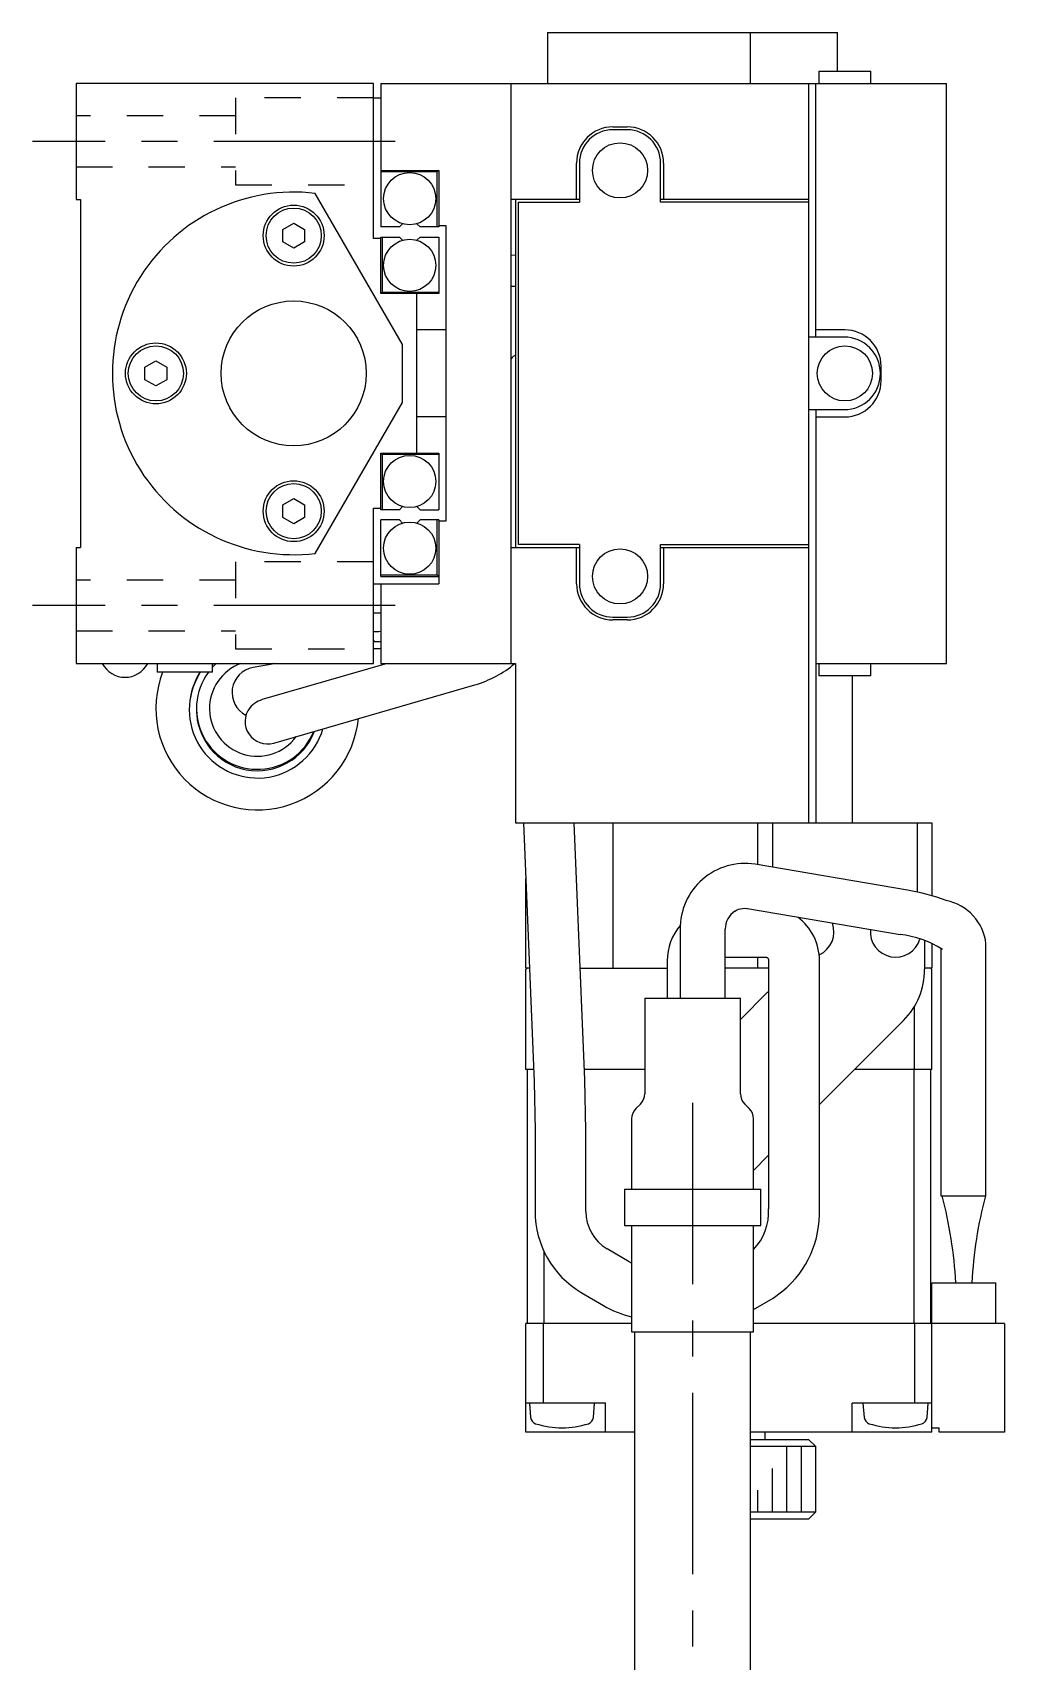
# Model space of a CAD drawing. Extents: x -229 to 412, y 17 to 397.
# Drawn here: x -229 to -162, y 205.8 to 318.1 of the extents above; entities that cross this region are included whole.
import ezdxf

# ---------------------------------------------------------------- set-up
doc = ezdxf.new("R2010")
doc.units = 0
doc.header["$LTSCALE"] = 10
doc.linetypes.add('CENTER', pattern=[2, 1.25, -0.25, 0.25, -0.25])
doc.linetypes.add('DOT', pattern=[0.5, 0.25, -0.25])
doc.layers.add('1', color=7, linetype='CONTINUOUS')

msp = doc.modelspace()

# ---------------------------------------------------------------- linework, layer by layer
at = {"layer": '1', "color": 7, "linetype": 'CONTINUOUS'}
for p, q in [((-193.52234, 318.103782), (-193.52234, 314.603782)), ((-193.52234, 318.103782), (-173.52234, 318.103782)), ((-179.533117, 314.603782), (-179.533117, 318.103782)), ((-173.52234, 315.453782), (-173.52234, 318.103782)), ((-205.52234, 314.603782), (-226.02234, 314.603782)), ((-226.02234, 314.603782), (-226.02234, 306.603782)), ((-205.52234, 303.903782), (-205.52234, 314.603782)), ((-205.02234, 314.603782), (-205.02234, 304.703782)), ((-205.02234, 314.603782), (-166.02234, 314.603782)), ((-196.02234, 274.603782), (-196.02234, 314.603782)), ((-175.52234, 314.603782), (-175.52234, 263.603782)), ((-175.02234, 297.103782), (-175.02234, 314.603782)), ((-174.82234, 315.453782), (-174.82234, 314.603782)), ((-174.82234, 315.453782), (-171.22234, 315.453782)), ((-171.22234, 314.603782), (-171.22234, 315.453782)), ((-166.02234, 274.603782), (-166.02234, 314.603782)), ((-205.52234, 313.603782), (-205.02234, 313.603782)), ((-189.02234, 311.603782), (-188.02234, 311.603782)), ((-188.02234, 311.403782), (-189.02234, 311.403782)), ((-191.52234, 306.603782), (-191.52234, 309.103782)), ((-191.32234, 309.103782), (-191.32234, 306.403782)), ((-185.72234, 306.403782), (-185.72234, 309.103782)), ((-185.52234, 309.103782), (-185.52234, 306.603782)), ((-205.02234, 308.603782), (-201.02234, 308.603782)), ((-201.12234, 308.503782), (-205.02234, 308.503782)), ((-201.02234, 308.603782), (-201.12234, 308.503782)), ((-201.12234, 304.703782), (-201.12234, 308.503782)), ((-201.02234, 308.603782), (-201.02234, 304.703782)), ((-203.52234, 296.603782), (-209.533117, 307.014753)), ((-226.02234, 306.603782), (-225.72234, 306.603782)), ((-225.72234, 306.603782), (-225.72234, 282.603782)), ((-191.32234, 306.603782), (-196.02234, 306.603782)), ((-195.72234, 306.603782), (-195.72234, 282.603782)), ((-195.52234, 282.803782), (-195.52234, 306.403782)), ((-195.52234, 306.403782), (-191.32234, 306.403782)), ((-175.52234, 306.603782), (-185.72234, 306.603782)), ((-175.52234, 306.403782), (-185.72234, 306.403782)), ((-211.77234, 304.536794), (-211.02234, 304.969807)), ((-211.77234, 303.670769), (-211.77234, 304.536794)), ((-211.02234, 304.969807), (-210.27234, 304.536794)), ((-210.27234, 304.536794), (-210.27234, 303.670769)), ((-203.733, 304.703782), (-205.02234, 304.703782)), ((-203.733, 304.703782), (-203.51443, 304.922352)), ((-202.530251, 304.922352), (-202.31168, 304.703782)), ((-201.02234, 304.703782), (-202.31168, 304.703782)), ((-201.02234, 304.803782), (-200.52234, 304.803782)), ((-200.52234, 304.803782), (-200.52234, 284.403782)), ((-211.02234, 303.237756), (-211.77234, 303.670769)), ((-210.27234, 303.670769), (-211.02234, 303.237756)), ((-205.02234, 303.903782), (-205.52234, 303.903782)), ((-205.02234, 300.103782), (-205.02234, 304.003782)), ((-205.02234, 304.003782), (-203.733, 304.003782)), ((-204.92234, 304.003782), (-204.92234, 300.203782)), ((-203.51443, 303.785211), (-203.733, 304.003782)), ((-202.31168, 304.003782), (-202.530251, 303.785211)), ((-202.31168, 304.003782), (-201.02234, 304.003782)), ((-201.02234, 304.003782), (-201.02234, 300.103782)), ((-196.02234, 302.783855), (-195.72234, 302.762877)), ((-205.02234, 300.103782), (-204.92234, 300.203782)), ((-201.02234, 300.103782), (-205.02234, 300.103782)), ((-204.92234, 300.203782), (-201.02234, 300.203782)), ((-202.52234, 289.103782), (-202.52234, 300.103782)), ((-195.72234, 300.603782), (-196.02234, 300.603782)), ((-203.52234, 292.603782), (-203.52234, 296.603782)), ((-200.52234, 297.603782), (-202.52234, 297.603782)), ((-173.07234, 297.103782), (-175.52234, 297.103782)), ((-173.02234, 297.603782), (-175.02234, 297.603782)), ((-221.27234, 295.036794), (-220.52234, 295.469807)), ((-220.52234, 295.469807), (-219.77234, 295.036794)), ((-221.27234, 294.170769), (-221.27234, 295.036794)), ((-219.77234, 295.036794), (-219.77234, 294.170769)), ((-170.52234, 294.103782), (-170.52234, 295.103782)), ((-220.52234, 293.737756), (-221.27234, 294.170769)), ((-219.77234, 294.170769), (-220.52234, 293.737756)), ((-209.533117, 282.19281), (-203.52234, 292.603782)), ((-175.52234, 292.103782), (-173.07234, 292.103782)), ((-175.02234, 292.103782), (-175.02234, 263.603782)), ((-200.52234, 291.603782), (-202.52234, 291.603782)), ((-175.02234, 291.603782), (-173.02234, 291.603782)), ((-204.92234, 289.003782), (-205.02234, 289.103782)), ((-205.02234, 285.203782), (-205.02234, 289.103782)), ((-205.02234, 289.103782), (-201.02234, 289.103782)), ((-204.92234, 289.003782), (-204.92234, 285.203782)), ((-201.02234, 289.003782), (-204.92234, 289.003782)), ((-201.02234, 289.103782), (-201.02234, 285.203782)), ((-211.77234, 285.536794), (-211.02234, 285.969807)), ((-211.77234, 284.670769), (-211.77234, 285.536794)), ((-211.02234, 285.969807), (-210.27234, 285.536794)), ((-210.27234, 285.536794), (-210.27234, 284.670769)), ((-205.52234, 285.303782), (-205.02234, 285.303782)), ((-205.52234, 274.603782), (-205.52234, 285.303782)), ((-203.733, 285.203782), (-203.51443, 285.422352)), ((-202.530251, 285.422352), (-202.31168, 285.203782)), ((-211.02234, 284.237756), (-211.77234, 284.670769)), ((-210.27234, 284.670769), (-211.02234, 284.237756)), ((-203.733, 285.203782), (-205.02234, 285.203782)), ((-203.733, 284.503782), (-205.02234, 284.503782)), ((-205.02234, 280.603782), (-205.02234, 284.503782)), ((-203.51443, 284.285211), (-203.733, 284.503782)), ((-202.31168, 284.503782), (-202.530251, 284.285211)), ((-202.31168, 285.203782), (-201.02234, 285.203782)), ((-201.02234, 284.503782), (-202.31168, 284.503782)), ((-201.12234, 280.703782), (-201.12234, 284.503782)), ((-201.02234, 284.503782), (-201.02234, 280.103782)), ((-200.52234, 284.403782), (-201.02234, 284.403782)), ((-226.02234, 282.603782), (-226.02234, 274.603782)), ((-226.02234, 282.603782), (-225.72234, 282.603782)), ((-196.02234, 282.603782), (-191.32234, 282.603782)), ((-191.32234, 282.803782), (-195.52234, 282.803782)), ((-191.52234, 280.103782), (-191.52234, 282.603782)), ((-191.32234, 282.803782), (-191.32234, 280.103782)), ((-185.72234, 282.803782), (-175.52234, 282.803782)), ((-185.72234, 280.103782), (-185.72234, 282.803782)), ((-185.72234, 282.603782), (-175.52234, 282.603782)), ((-185.52234, 282.603782), (-185.52234, 280.103782)), ((-205.52234, 280.103782), (-201.02234, 280.103782)), ((-205.02234, 280.703782), (-201.12234, 280.703782)), ((-205.02234, 280.603782), (-201.02234, 280.603782)), ((-205.02234, 280.103782), (-205.02234, 274.603782)), ((-201.12234, 280.703782), (-201.02234, 280.603782)), ((-205.52234, 278.103782), (-205.02234, 278.103782)), ((-189.02234, 277.803782), (-188.02234, 277.803782)), ((-188.02234, 277.603782), (-189.02234, 277.603782)), ((-205.02234, 276.103782), (-205.52234, 276.103782)), ((-205.02234, 275.603782), (-205.52234, 275.603782)), ((-205.418377, 276.103765), (-205.521549, 276.218151)), ((-205.022453, 275.582128), (-205.035253, 275.60394)), ((-226.02234, 274.603782), (-205.52234, 274.603782)), ((-220.42234, 274.603782), (-220.42234, 274.003782)), ((-216.62234, 274.003782), (-216.62234, 274.603782)), ((-216.577664, 274.603782), (-216.62234, 274.519758)), ((-212.219629, 274.603782), (-213.819232, 274.328414)), ((-204.583296, 274.603782), (-213.040265, 272.154366)), ((-205.02234, 274.603782), (-195.72234, 274.603782)), ((-204.775824, 274.548019), (-204.775824, 274.603782)), ((-195.72234, 274.603782), (-195.72234, 263.603782)), ((-175.02234, 274.603782), (-166.02234, 274.603782)), ((-174.82234, 274.603782), (-174.82234, 273.753782)), ((-171.22234, 273.753782), (-171.22234, 274.603782)), ((-216.62234, 274.003782), (-220.42234, 274.003782)), ((-217.462975, 274.003782), (-217.672194, 273.610298)), ((-212.391132, 269.11497), (-198.529423, 273.129774)), ((-171.22234, 273.753782), (-174.82234, 273.753782)), ((-172.52234, 273.753782), (-172.52234, 263.603782)), ((-195.72234, 263.603782), (-167.02234, 263.603782)), ((-195.179825, 263.603782), (-194.444566, 245.750166)), ((-190.947531, 245.894183), (-191.676858, 263.603782)), ((-189.02234, 263.603782), (-189.02234, 253.603782)), ((-179.02234, 260.729262), (-179.02234, 263.603782)), ((-178.02234, 263.603782), (-178.02234, 260.559048)), ((-168.02234, 258.84204), (-168.02234, 263.603782)), ((-167.02234, 263.603782), (-167.02234, 258.591116)), ((-168.700541, 258.972347), (-179.215731, 260.76218)), ((-195.02234, 253.603782), (-195.02234, 259.779725)), ((-180.603333, 257.530607), (-180.482482, 257.597614)), ((-180.482482, 257.597614), (-180.35367, 257.651727)), ((-180.35367, 257.651727), (-180.217995, 257.691568)), ((-180.217995, 257.691568), (-180.077031, 257.715824)), ((-180.077031, 257.715824), (-179.932896, 257.723441)), ((-179.932896, 257.723441), (-179.788175, 257.713875)), ((-179.788175, 257.713875), (-179.735913, 257.706135)), ((-179.735913, 257.706135), (-169.220722, 255.916302)), ((-184.37234, 256.273467), (-184.37234, 251.517995)), ((-181.27234, 251.517995), (-181.27234, 256.273467)), ((-167.52234, 255.499102), (-167.52234, 253.517995)), ((-167.02234, 255.307921), (-167.02234, 253.603782)), ((-166.39734, 254.964723), (-166.39734, 237.903782)), ((-163.29734, 237.903782), (-163.29734, 255.260091)), ((-185.27234, 254.103782), (-185.27234, 251.517995)), ((-181.27234, 254.353782), (-178.481706, 254.353782)), ((-179.02234, 253.603782), (-179.02234, 254.353782)), ((-178.481706, 254.353782), (-178.471453, 254.35351)), ((-178.471453, 254.35351), (-178.453641, 254.351725)), ((-178.453641, 254.351725), (-178.43535, 254.348089)), ((-178.43535, 254.348089), (-178.416803, 254.342411)), ((-178.416803, 254.342411), (-178.398711, 254.334758)), ((-178.398711, 254.334758), (-178.383742, 254.326662)), ((-178.383742, 254.326662), (-178.370292, 254.317841)), ((-178.370292, 254.317841), (-178.358279, 254.308542)), ((-178.358279, 254.308542), (-178.347568, 254.298936)), ((-178.347568, 254.298936), (-178.338018, 254.289142)), ((-178.338018, 254.289142), (-178.329499, 254.279243)), ((-178.329499, 254.279243), (-178.321899, 254.269298)), ((-178.321899, 254.269298), (-178.315123, 254.25935)), ((-178.315123, 254.25935), (-178.309089, 254.249431)), ((-178.309089, 254.249431), (-178.303727, 254.239565)), ((-178.303727, 254.239565), (-178.298476, 254.228669)), ((-178.298476, 254.228669), (-178.293919, 254.217896)), ((-178.293919, 254.217896), (-178.29, 254.207284)), ((-178.29, 254.207284), (-178.286658, 254.196837)), ((-178.286658, 254.196837), (-178.283844, 254.186556)), ((-178.283844, 254.186556), (-178.281511, 254.17644)), ((-178.281511, 254.17644), (-178.279622, 254.166484)), ((-178.279622, 254.166484), (-178.278144, 254.156685)), ((-178.278144, 254.156685), (-178.277049, 254.147039)), ((-178.277049, 254.147039), (-178.276313, 254.13754)), ((-178.276313, 254.13754), (-178.275913, 254.128182)), ((-178.275913, 254.128182), (-178.275824, 254.121177)), ((-178.275824, 254.121177), (-178.275824, 236.989965)), ((-174.775824, 236.989965), (-174.775824, 254.121177)), ((-194.767999, 253.603782), (-195.02234, 253.603782)), ((-194.92234, 253.603782), (-195.02234, 253.503782)), ((-195.02234, 246.603782), (-195.02234, 253.503782)), ((-191.265032, 253.603782), (-185.27234, 253.603782)), ((-178.275824, 253.603782), (-181.27234, 253.603782)), ((-167.02234, 253.603782), (-167.52234, 253.603782)), ((-167.02234, 253.503782), (-167.12234, 253.603782)), ((-167.02234, 246.603782), (-167.02234, 253.503782)), ((-180.22234, 250.060636), (-178.40102, 251.881956)), ((-186.82234, 251.517995), (-180.22234, 251.517995)), ((-186.82234, 251.517995), (-186.82234, 244.932209)), ((-180.22234, 244.932209), (-180.22234, 251.517995)), ((-168.22234, 246.603782), (-168.22234, 250.966525)), ((-168.986806, 249.982461), (-174.775824, 244.193444)), ((-194.47972, 246.603782), (-195.02234, 246.603782)), ((-194.92234, 246.603782), (-194.92234, 229.103782)), ((-186.82234, 246.603782), (-190.976754, 246.603782)), ((-167.02234, 246.603782), (-172.365486, 246.603782)), ((-168.263762, 246.603782), (-168.263762, 229.103782)), ((-167.12234, 246.603782), (-167.12234, 229.103782)), ((-194.444566, 245.750166), (-194.375281, 242.399618)), ((-190.875281, 242.399618), (-190.947531, 245.894183)), ((-187.115233, 244.225102), (-187.429447, 243.910889)), ((-179.615233, 243.910889), (-179.929447, 244.225102)), ((-187.72234, 243.203782), (-187.72234, 238.353782)), ((-179.32234, 238.353782), (-179.32234, 243.203782)), ((-194.375281, 242.399618), (-194.375281, 236.821306)), ((-190.875281, 236.821306), (-190.875281, 242.399618)), ((-178.275824, 240.693444), (-179.32234, 239.646927)), ((-188.22234, 238.353782), (-178.82234, 238.353782)), ((-188.22234, 238.353782), (-188.22234, 235.853782)), ((-178.82234, 235.853782), (-178.82234, 238.353782)), ((-166.39734, 237.903782), (-163.29734, 237.903782)), ((-188.22234, 235.853782), (-178.82234, 235.853782)), ((-187.72234, 235.853782), (-187.72234, 228.517995)), ((-179.32234, 228.517995), (-179.32234, 235.853782)), ((-193.780919, 234.097102), (-193.780919, 229.103782)), ((-187.887598, 233.346986), (-189.42092, 234.249036)), ((-187.722866, 233.256168), (-187.887598, 233.346986)), ((-167.02234, 231.903782), (-162.62234, 231.903782)), ((-167.02234, 221.603782), (-167.02234, 231.903782)), ((-162.62234, 229.103782), (-162.62234, 231.903782)), ((-191.195631, 231.232349), (-189.662309, 230.330299)), ((-179.321972, 230.058006), (-177.974948, 230.829439)), ((-177.974948, 230.829439), (-177.29333, 231.340652)), ((-195.02234, 221.603782), (-195.02234, 229.103782)), ((-187.72234, 229.103782), (-195.02234, 229.103782)), ((-193.82234, 229.103782), (-193.82234, 223.603782)), ((-187.72234, 228.517995), (-179.32234, 228.517995)), ((-187.52234, 228.517995), (-187.52234, 143.475652)), ((-179.52234, 143.475652), (-179.52234, 228.517995)), ((-162.02234, 229.103782), (-179.32234, 229.103782)), ((-168.22234, 229.103782), (-168.22234, 223.603782)), ((-162.02234, 229.103782), (-162.02234, 221.603782)), ((-189.52234, 223.603782), (-195.02234, 223.603782)), ((-194.77234, 223.603782), (-194.686139, 222.618502)), ((-190.358541, 222.618502), (-190.27234, 223.603782)), ((-189.52234, 221.603782), (-189.52234, 223.603782)), ((-172.52234, 221.603782), (-172.52234, 223.603782)), ((-167.02234, 223.603782), (-172.52234, 223.603782)), ((-171.77234, 223.603782), (-171.686139, 222.618502)), ((-167.358541, 222.618502), (-167.27234, 223.603782)), ((-187.52234, 221.603782), (-195.02234, 221.603782)), ((-167.02234, 221.603782), (-179.52234, 221.603782)), ((-178.52234, 221.103782), (-178.52234, 221.603782)), ((-167.02234, 221.903782), (-166.52234, 221.903782)), ((-166.52234, 221.603782), (-166.52234, 221.903782)), ((-162.02234, 221.603782), (-166.52234, 221.603782)), ((-179.52234, 221.103782), (-175.52234, 221.103782)), ((-175.02234, 220.603782), (-179.52234, 220.603782)), ((-175.02234, 220.603782), (-175.52234, 221.103782)), ((-175.02234, 216.103782), (-175.02234, 220.603782)), ((-179.52234, 216.103782), (-175.02234, 216.103782)), ((-175.52234, 215.603782), (-175.02234, 216.103782)), ((-175.52234, 215.603782), (-179.52234, 215.603782))]:
    msp.add_line(p, q, dxfattribs=at)
at = {"layer": '1', "color": 9, "linetype": 'DOT'}
for p, q in [((-215.02234, 313.603782), (-215.02234, 307.603782)), ((-205.52234, 313.603782), (-215.02234, 313.603782)), ((-215.02234, 312.353782), (-226.02234, 312.353782)), ((-226.02234, 308.853782), (-215.02234, 308.853782)), ((-215.02234, 307.603782), (-205.52234, 307.603782)), ((-215.02234, 281.603782), (-215.02234, 275.603782)), ((-205.52234, 281.603782), (-215.02234, 281.603782)), ((-215.02234, 280.353782), (-226.02234, 280.353782)), ((-226.02234, 276.853782), (-215.02234, 276.853782)), ((-215.02234, 275.603782), (-205.52234, 275.603782))]:
    msp.add_line(p, q, dxfattribs=at)
at = {"layer": '1', "color": 4, "linetype": 'CENTER'}
for p, q in [((-204.022328, 310.603782), (-229.022328, 310.603782)), ((-204.022328, 278.603782), (-229.022328, 278.603782)), ((-183.52234, 244.310888), (-183.52234, 89.310888))]:
    msp.add_line(p, q, dxfattribs=at)
at = {"layer": '1', "color": 9, "linetype": 'CONTINUOUS'}
for p, q in [((-177.02234, 216.103782), (-177.02234, 220.603782)), ((-176.02234, 216.103782), (-176.02234, 220.603782)), ((-178.02234, 216.103782), (-178.02234, 219.103782)), ((-179.02234, 216.103782), (-179.02234, 217.603782))]:
    msp.add_line(p, q, dxfattribs=at)
at = {"layer": '1', "color": 7, "linetype": 'CONTINUOUS'}
for centre, radius in [((-188.52234, 308.603782), 1.9), ((-203.02234, 306.653782), 1.8), ((-211.02234, 304.103782), 2.1), ((-211.02234, 304.103782), 1.9), ((-203.02234, 302.053782), 1.8), ((-211.02234, 294.603782), 5), ((-220.52234, 294.603782), 2.1), ((-220.52234, 294.603782), 1.9), ((-173.02234, 294.603782), 1.9), ((-203.02234, 287.153782), 1.8), ((-211.02234, 285.103782), 2.1), ((-211.02234, 285.103782), 1.9), ((-203.02234, 282.553782), 1.8), ((-188.52234, 280.603782), 1.9)]:
    msp.add_circle(centre, radius, dxfattribs=at)
for centre, radius, start, end in [((-189.02234, 309.103782), 2.5, 90, 180), ((-189.02234, 309.103782), 2.3, 90, 180), ((-188.02234, 309.103782), 2.5, 0, 90), ((-188.02234, 309.103782), 2.3, 0, 90), ((-211.02234, 294.603782), 12.5, 83.157654, 276.842346), ((-173.07234, 294.603782), 2.5, 270, 90), ((-173.02234, 295.103782), 2.5, 0, 90), ((-194.84734, 294.603782), 1.55, 124.368697, 139.293865), ((-173.02234, 294.103782), 2.5, 270, 0), ((-189.02234, 280.103782), 2.5, 180, 270), ((-189.02234, 280.103782), 2.3, 180, 270), ((-188.02234, 280.103782), 2.3, 270, 0), ((-188.02234, 280.103782), 2.5, 270, 0), ((-205.52234, 281.803782), 5, 270, 275.73917), ((-222.650381, 275.408699), 1.759622, 207.220938, 332.798516), ((-213.52234, 271.503782), 3.3, 110.049978, 323.904607), ((-213.52234, 271.503782), 4.2, 132.43059, 137.569409), ((-213.52234, 272.603782), 1.75, 99.767604, 243.270273), ((-213.52234, 271.503782), 3.3, 68.950211, 69.950022), ((-200.595438, 280.317228), 7.478496, 286.03716, 310.163029), ((-213.52234, 271.503782), 6.999999, 159.075165, 354.267773), ((-213.52234, 271.403782), 4.7, 152, 343.828194), ((-213.52234, 271.503782), 4.684326, 147.744564, 171.585601), ((-213.52234, 271.503782), 4.2, 143.470393, 337.745959), ((-212.553954, 270.198226), 2.015717, 103.937718, 138.111405), ((-213.52234, 271.403782), 4.2, 179.317947, 339.399441), ((-212.82234, 270.603782), 1.55, 142.652369, 286.152744), ((-179.905992, 256.348849), 4.466985, 81.110755, 180.966931), ((-170.830715, 245.756164), 13.386752, 69.03123205, 80.8438591), ((-179.788581, 256.290442), 1.483856, 123.30374927, 180.65548257), ((-166.690775, 254.907273), 3.411727, 5.93575666, 79.00612344), ((-181.505592, 254.105803), 3.766748, 139.348171, 180.030744), ((-178.515932, 254.126994), 3.740113, 359.910895, 53.07763), ((-175.52234, 256.103782), 1.75, 294.516024, 20.2491), ((-169.52234, 256.103782), 1.75, 174.738445, 343.334202), ((-169.933181, 249.285951), 6.66852, 56.888162, 83.86686), ((-172.52234, 253.517995), 5, 315, 0), ((-180.52234, 254.003277), 3, 315, 318.489885), ((-187.82234, 244.932209), 1, 315, 0), ((-179.22234, 244.932209), 1, 180, 225), ((-186.72234, 243.203782), 1, 135, 180), ((-180.32234, 243.203782), 1, 0, 45), ((-182.020172, 236.800442), 3.749141, 316.017867, 2.897588), ((-181.781269, 236.72621), 7.010409, 309.805405, 2.156166), ((-194.232918, 230.44713), 28.889479, 2.890166, 14.957921), ((-135.684003, 230.489879), 28.615444, 164.984078, 177.167835), ((-187.914921, 236.797755), 6.460402, 179.791127, 239.481387), ((-187.914829, 236.797862), 2.960544, 179.546272, 239.421323), ((-186.096814, 236.410575), 7.048582, 239.612488, 256.663758), ((-194.188042, 222.66208), 0.5, 185, 252.370845), ((-190.856638, 222.66208), 0.5, 287.629155, 355), ((-171.188042, 222.66208), 0.5, 185, 252.370845), ((-167.856638, 222.66208), 0.5, 287.629155, 355), ((-192.52234, 227.903782), 6, 252.370845, 287.629155), ((-169.52234, 227.903782), 6, 252.370845, 287.629155)]:
    msp.add_arc(centre, radius, start, end, dxfattribs=at)

doc.saveas('drawing.dxf')
